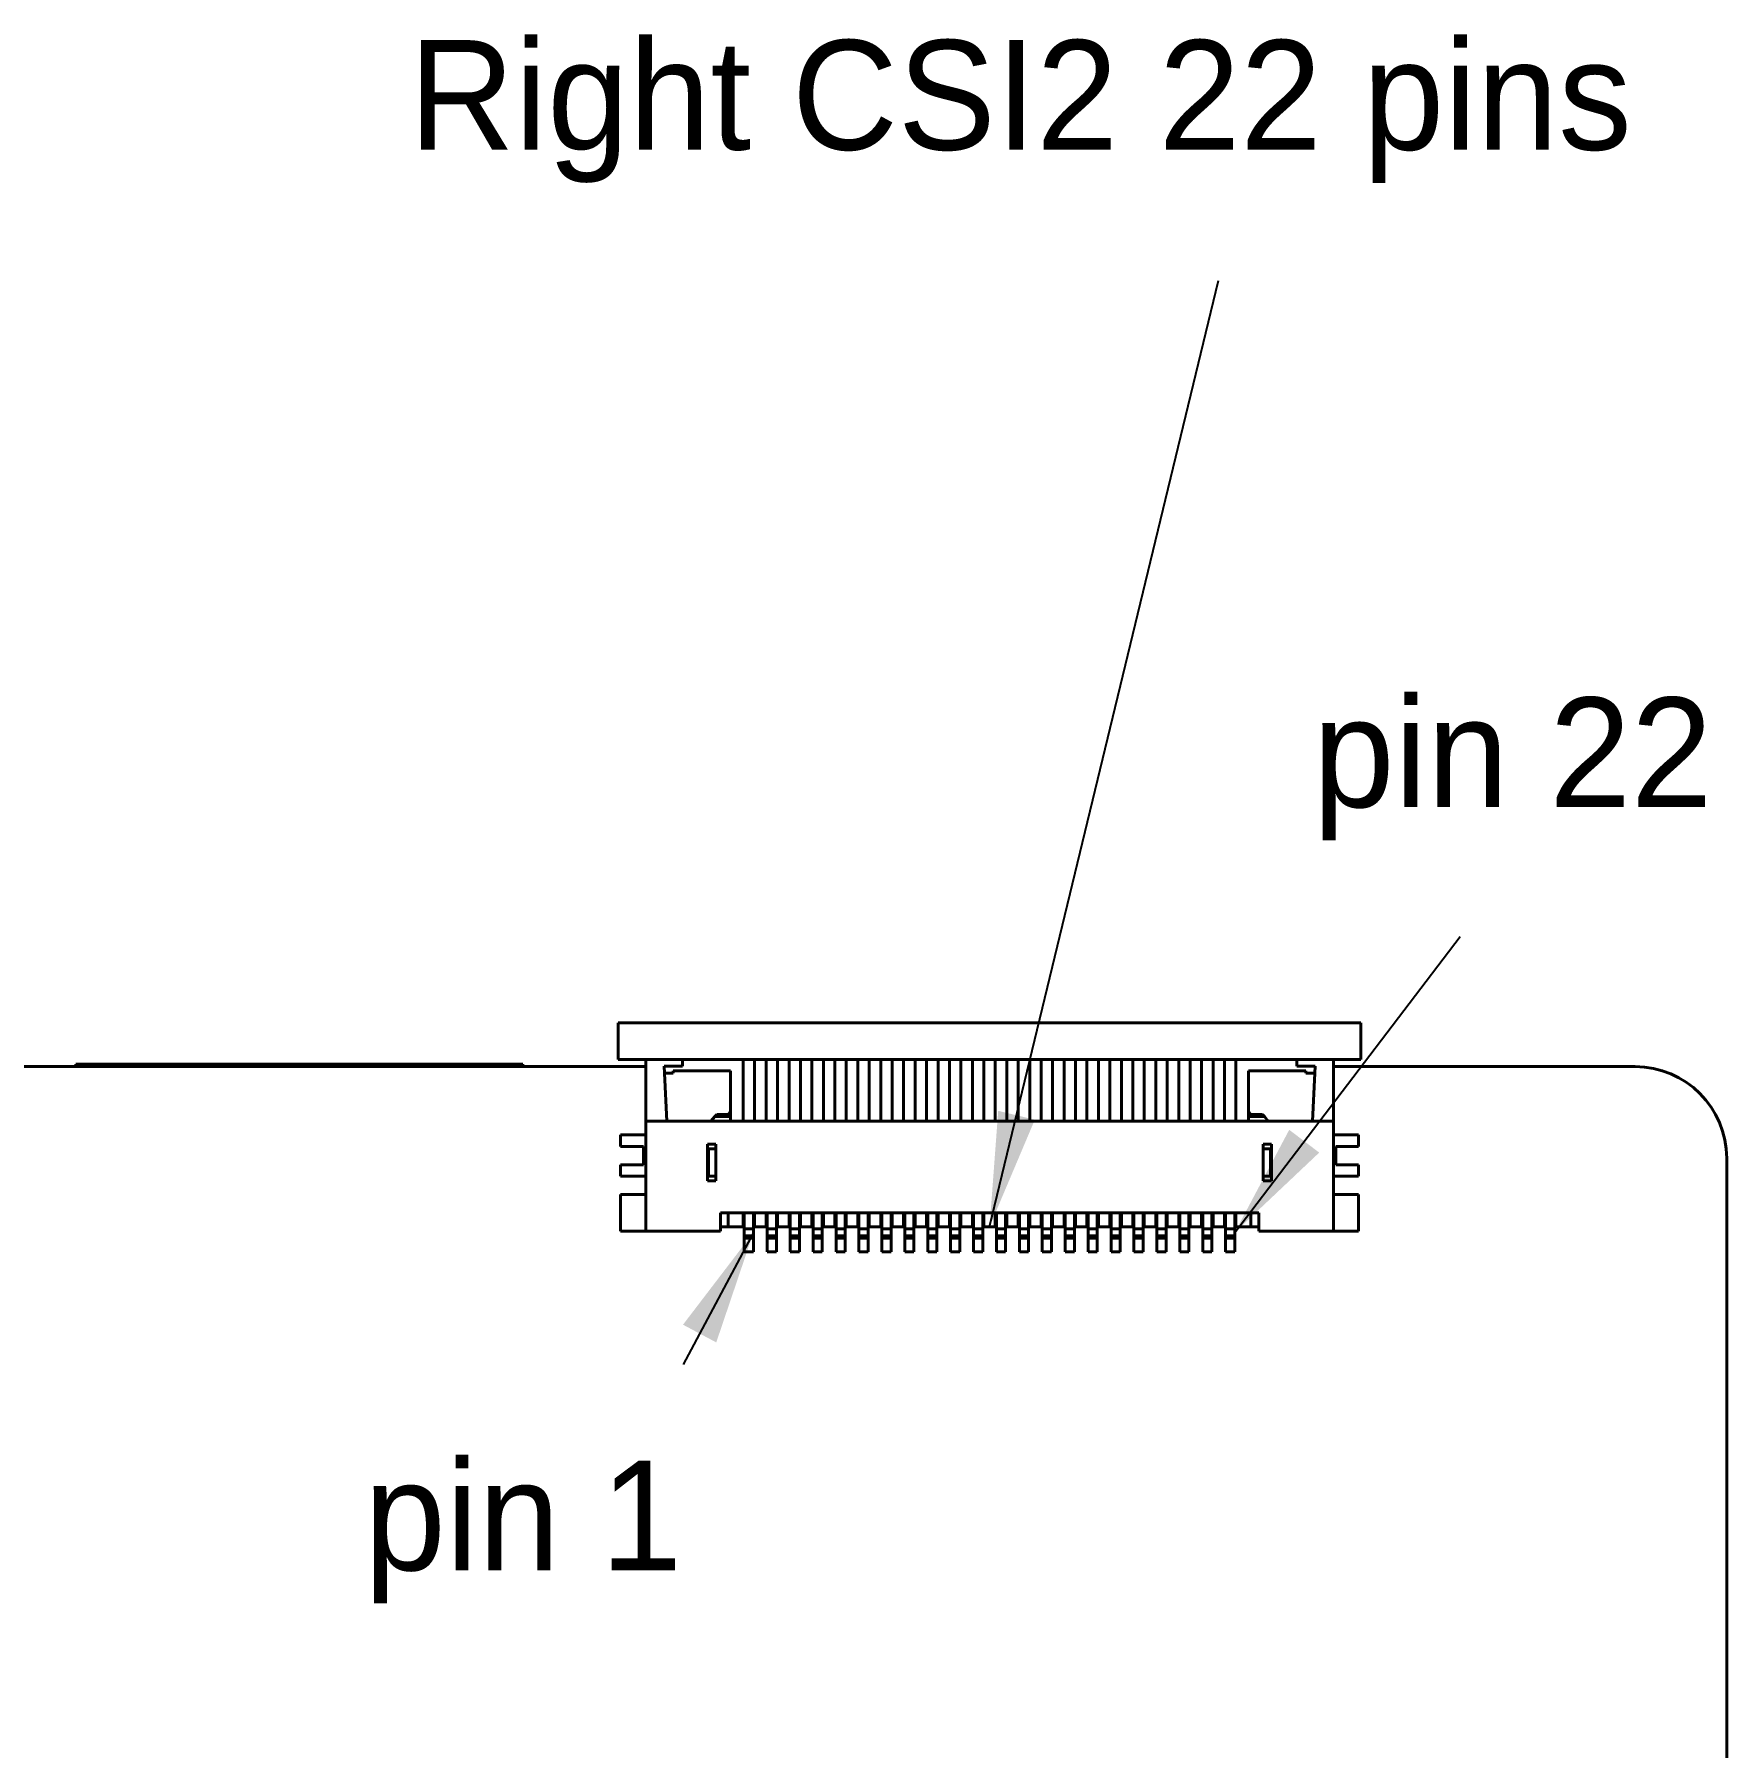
# Model space of a CAD drawing. Header units: millimetres. Extents: x 15 to 205, y 5 to 292.
# Drawn here: x 63.33 to 100.25, y 107.74 to 145.12 of the extents above; entities that cross this region are included whole.
import ezdxf

# ---------------------------------------------------------------- set-up
doc = ezdxf.new("R2010")
doc.units = ezdxf.units.MM
doc.layers.add('Annotations', color=7, linetype='Continuous')
doc.layers.add('Geometries', color=7, linetype='Continuous')
doc.dimstyles.new('ISO-25', dxfattribs={"dimtxt": 2.5, "dimasz": 2.5, "dimexe": 1.25, "dimexo": 0.625, "dimtad": 1, "dimtxsty": 'Standard', "dimcen": 2.5, "dimadec": 0, "dimazin": 0, "dimtfac": 1, "dimtmove": 0, "dimatfit": 3, "dimfxl": 1, "dimarcsym": 0})

msp = doc.modelspace()

# ---------------------------------------------------------------- linework, layer by layer
at = {"layer": 'Geometries', "linetype": 'Continuous', "lineweight": 40}
for p, q in [((76.067, 123.562), (92.267, 123.562)), ((76.067, 123.562), (76.067, 122.762)), ((92.267, 123.562), (92.267, 122.762)), ((64.232, 122.659), (73.982, 122.659)), ((64.232, 122.659), (64.232, 122.607)), ((64.232, 122.607), (64.232, 122.603)), ((64.232, 122.607), (73.982, 122.607)), ((73.982, 122.659), (73.982, 122.607)), ((73.982, 122.607), (73.982, 122.603)), ((76.067, 122.762), (76.667, 122.762)), ((76.667, 122.603), (76.667, 122.762)), ((76.667, 122.762), (77.467, 122.762)), ((77.467, 122.612), (77.067, 122.612)), ((77.067, 122.612), (77.074, 122.462)), ((77.467, 122.762), (77.467, 122.612)), ((77.467, 122.762), (78.792, 122.762)), ((78.792, 122.762), (78.792, 121.412)), ((78.792, 122.762), (79.042, 122.762)), ((79.042, 122.762), (79.042, 121.412)), ((79.042, 122.762), (79.292, 122.762)), ((79.292, 122.762), (79.292, 121.412)), ((79.292, 122.762), (79.542, 122.762)), ((79.542, 122.762), (79.542, 121.412)), ((79.542, 122.762), (79.792, 122.762)), ((79.792, 122.762), (79.792, 121.412)), ((79.792, 122.762), (80.042, 122.762)), ((80.042, 122.762), (80.042, 121.412)), ((80.042, 122.762), (80.292, 122.762)), ((80.292, 122.762), (80.292, 121.412)), ((80.292, 122.762), (80.542, 122.762)), ((80.542, 122.762), (80.542, 121.412)), ((80.542, 122.762), (80.792, 122.762)), ((80.792, 122.762), (80.792, 121.412)), ((80.792, 122.762), (81.042, 122.762)), ((81.042, 122.762), (81.042, 121.412)), ((81.042, 122.762), (81.292, 122.762)), ((81.292, 122.762), (81.292, 121.412)), ((81.292, 122.762), (81.542, 122.762)), ((81.542, 122.762), (81.542, 121.412)), ((81.542, 122.762), (81.792, 122.762)), ((81.792, 122.762), (82.042, 122.762)), ((81.792, 122.762), (81.792, 121.412)), ((82.042, 122.762), (82.042, 121.412)), ((82.042, 122.762), (82.292, 122.762)), ((82.292, 122.762), (82.292, 121.412)), ((82.292, 122.762), (82.542, 122.762)), ((82.542, 122.762), (82.542, 121.412)), ((82.542, 122.762), (82.792, 122.762)), ((82.792, 122.762), (82.792, 121.412)), ((82.792, 122.762), (83.042, 122.762)), ((83.042, 122.762), (83.042, 121.412)), ((83.042, 122.762), (83.292, 122.762)), ((83.292, 122.762), (83.292, 121.412)), ((83.292, 122.762), (83.542, 122.762)), ((83.542, 122.762), (83.542, 121.412)), ((83.542, 122.762), (83.792, 122.762)), ((83.792, 122.762), (83.792, 121.412)), ((83.792, 122.762), (84.042, 122.762)), ((84.042, 122.762), (84.042, 121.412)), ((84.042, 122.762), (84.292, 122.762)), ((84.292, 122.762), (84.292, 121.412)), ((84.292, 122.762), (84.542, 122.762)), ((84.542, 122.762), (84.542, 121.412)), ((84.542, 122.762), (84.792, 122.762)), ((84.792, 122.762), (84.792, 121.412)), ((84.792, 122.762), (85.042, 122.762)), ((85.042, 122.762), (85.042, 121.412)), ((85.042, 122.762), (85.292, 122.762)), ((85.292, 122.762), (85.542, 122.762)), ((85.292, 122.762), (85.292, 121.412)), ((85.542, 122.762), (85.542, 121.412)), ((85.542, 122.762), (85.792, 122.762)), ((85.792, 122.762), (85.792, 121.412)), ((85.792, 122.762), (86.042, 122.762)), ((86.042, 122.762), (86.292, 122.762)), ((86.042, 122.762), (86.042, 121.412)), ((86.292, 122.762), (86.292, 121.412)), ((86.292, 122.762), (86.542, 122.762)), ((86.542, 122.762), (86.792, 122.762)), ((86.542, 122.762), (86.542, 121.412)), ((86.792, 122.762), (86.792, 121.412)), ((86.792, 122.762), (87.042, 122.762)), ((87.042, 122.762), (87.292, 122.762)), ((87.042, 122.762), (87.042, 121.412)), ((87.292, 122.762), (87.292, 121.412)), ((87.292, 122.762), (87.542, 122.762)), ((87.542, 122.762), (87.542, 121.412)), ((87.542, 122.762), (87.792, 122.762)), ((87.792, 122.762), (88.042, 122.762)), ((87.792, 122.762), (87.792, 121.412)), ((88.042, 122.762), (88.042, 121.412)), ((88.042, 122.762), (88.292, 122.762)), ((88.292, 122.762), (88.292, 121.412)), ((88.292, 122.762), (88.542, 122.762)), ((88.542, 122.762), (88.542, 121.412)), ((88.542, 122.762), (88.792, 122.762)), ((88.792, 122.762), (88.792, 121.412)), ((88.792, 122.762), (89.042, 122.762)), ((89.042, 122.762), (89.292, 122.762)), ((89.042, 122.762), (89.042, 121.412)), ((89.292, 122.762), (89.292, 121.412)), ((89.292, 122.762), (89.542, 122.762)), ((89.542, 122.762), (89.542, 121.412)), ((89.542, 122.762), (90.867, 122.762)), ((90.867, 122.762), (90.867, 122.612)), ((90.867, 122.762), (91.667, 122.762)), ((90.867, 122.612), (91.267, 122.612)), ((91.26, 122.462), (91.267, 122.612)), ((91.667, 122.762), (91.667, 122.603)), ((91.667, 122.762), (92.267, 122.762)), ((64.232, 122.603), (61.667, 122.603)), ((73.982, 122.603), (64.232, 122.603)), ((76.667, 122.603), (73.982, 122.603)), ((76.667, 121.412), (76.667, 122.603)), ((77.074, 122.462), (77.267, 122.462)), ((77.074, 122.462), (77.123, 121.412)), ((77.267, 122.512), (78.517, 122.512)), ((77.267, 122.462), (77.267, 122.512)), ((78.517, 122.512), (78.517, 121.62)), ((89.817, 122.512), (91.067, 122.512)), ((89.817, 121.62), (89.817, 122.512)), ((91.067, 122.512), (91.067, 122.462)), ((91.067, 122.462), (91.26, 122.462)), ((91.212, 121.412), (91.26, 122.462)), ((91.667, 122.603), (91.667, 121.412)), ((98.247, 122.603), (91.667, 122.603)), ((78.174, 121.512), (78.087, 121.412)), ((78.174, 121.512), (78.217, 121.562)), ((78.517, 121.512), (78.174, 121.512)), ((78.467, 121.562), (78.217, 121.562)), ((78.467, 121.562), (78.517, 121.62)), ((78.517, 121.62), (78.517, 121.512)), ((78.517, 121.512), (78.517, 121.412)), ((89.867, 121.562), (89.817, 121.62)), ((89.817, 121.512), (89.817, 121.62)), ((90.161, 121.512), (89.817, 121.512)), ((89.817, 121.412), (89.817, 121.512)), ((90.117, 121.562), (89.867, 121.562)), ((90.161, 121.512), (90.117, 121.562)), ((90.161, 121.512), (90.247, 121.412)), ((76.667, 121.112), (76.117, 121.112)), ((76.117, 121.112), (76.117, 120.862)), ((76.667, 121.112), (76.667, 121.412)), ((76.667, 121.412), (77.123, 121.412)), ((76.667, 120.212), (76.667, 121.112)), ((77.123, 121.412), (78.087, 121.412)), ((78.087, 121.412), (78.517, 121.412)), ((78.517, 121.412), (78.792, 121.412)), ((78.792, 121.412), (79.042, 121.412)), ((79.042, 121.412), (79.292, 121.412)), ((79.292, 121.412), (79.542, 121.412)), ((79.542, 121.412), (79.792, 121.412)), ((79.792, 121.412), (80.042, 121.412)), ((80.042, 121.412), (80.292, 121.412)), ((80.292, 121.412), (80.542, 121.412)), ((80.542, 121.412), (80.792, 121.412)), ((80.792, 121.412), (81.042, 121.412)), ((81.042, 121.412), (81.292, 121.412)), ((81.292, 121.412), (81.542, 121.412)), ((81.542, 121.412), (81.792, 121.412)), ((81.792, 121.412), (82.042, 121.412)), ((82.042, 121.412), (82.292, 121.412)), ((82.292, 121.412), (82.542, 121.412)), ((82.542, 121.412), (82.792, 121.412)), ((82.792, 121.412), (83.042, 121.412)), ((83.042, 121.412), (83.292, 121.412)), ((83.292, 121.412), (83.542, 121.412)), ((83.542, 121.412), (83.792, 121.412)), ((83.792, 121.412), (84.042, 121.412)), ((84.042, 121.412), (84.292, 121.412)), ((84.292, 121.412), (84.542, 121.412)), ((84.542, 121.412), (84.792, 121.412)), ((84.792, 121.412), (85.042, 121.412)), ((85.042, 121.412), (85.292, 121.412)), ((85.292, 121.412), (85.542, 121.412)), ((85.542, 121.412), (85.792, 121.412)), ((85.792, 121.412), (86.042, 121.412)), ((86.042, 121.412), (86.292, 121.412)), ((86.292, 121.412), (86.542, 121.412)), ((86.542, 121.412), (86.792, 121.412)), ((86.792, 121.412), (87.042, 121.412)), ((87.042, 121.412), (87.292, 121.412)), ((87.292, 121.412), (87.542, 121.412)), ((87.542, 121.412), (87.792, 121.412)), ((87.792, 121.412), (88.042, 121.412)), ((88.042, 121.412), (88.292, 121.412)), ((88.292, 121.412), (88.542, 121.412)), ((88.542, 121.412), (88.792, 121.412)), ((88.792, 121.412), (89.042, 121.412)), ((89.042, 121.412), (89.292, 121.412)), ((89.292, 121.412), (89.542, 121.412)), ((89.542, 121.412), (89.817, 121.412)), ((89.817, 121.412), (90.247, 121.412)), ((90.247, 121.412), (91.212, 121.412)), ((91.212, 121.412), (91.667, 121.412)), ((91.667, 121.112), (91.667, 121.412)), ((92.217, 121.112), (91.667, 121.112)), ((91.667, 120.212), (91.667, 121.112)), ((92.217, 120.862), (92.217, 121.112)), ((76.117, 120.862), (76.617, 120.862)), ((76.617, 120.862), (76.617, 120.462)), ((78.017, 120.812), (78.017, 120.912)), ((78.017, 120.912), (78.197, 120.912)), ((78.017, 120.812), (78.037, 120.812)), ((78.017, 120.212), (78.017, 120.812)), ((78.037, 120.812), (78.197, 120.812)), ((78.037, 120.212), (78.037, 120.812)), ((78.197, 120.912), (78.197, 120.812)), ((78.197, 120.812), (78.197, 120.212)), ((90.137, 120.812), (90.137, 120.912)), ((90.137, 120.912), (90.317, 120.912)), ((90.137, 120.812), (90.297, 120.812)), ((90.137, 120.212), (90.137, 120.812)), ((90.297, 120.812), (90.317, 120.812)), ((90.297, 120.212), (90.297, 120.812)), ((90.317, 120.912), (90.317, 120.812)), ((90.317, 120.812), (90.317, 120.212)), ((91.717, 120.862), (92.217, 120.862)), ((91.717, 120.462), (91.717, 120.862)), ((76.117, 120.462), (76.117, 120.212)), ((76.617, 120.462), (76.117, 120.462)), ((92.217, 120.462), (91.717, 120.462)), ((92.217, 120.212), (92.217, 120.462)), ((100.247, 89.603), (100.247, 120.603)), ((76.117, 120.212), (76.667, 120.212)), ((76.667, 119.812), (76.667, 120.212)), ((78.017, 120.212), (78.037, 120.212)), ((78.017, 120.112), (78.017, 120.212)), ((78.197, 120.112), (78.017, 120.112)), ((78.037, 120.212), (78.197, 120.212)), ((78.197, 120.212), (78.197, 120.112)), ((90.137, 120.212), (90.297, 120.212)), ((90.137, 120.112), (90.137, 120.212)), ((90.317, 120.112), (90.137, 120.112)), ((90.297, 120.212), (90.317, 120.212)), ((90.317, 120.212), (90.317, 120.112)), ((91.667, 120.212), (92.217, 120.212)), ((91.667, 119.812), (91.667, 120.212)), ((76.667, 119.812), (76.117, 119.812)), ((76.117, 119.012), (76.117, 119.812)), ((76.667, 119.012), (76.667, 119.812)), ((91.667, 119.812), (92.217, 119.812)), ((91.667, 119.012), (91.667, 119.812)), ((92.217, 119.812), (92.217, 119.012)), ((78.467, 119.412), (78.297, 119.412)), ((78.297, 119.112), (78.297, 119.412)), ((78.467, 119.412), (78.467, 119.112)), ((78.792, 119.412), (78.467, 119.412)), ((78.792, 119.312), (78.792, 119.412)), ((78.817, 119.412), (78.792, 119.412)), ((78.817, 119.312), (78.792, 119.312)), ((78.792, 119.112), (78.792, 119.312)), ((78.817, 119.412), (78.817, 119.312)), ((79.017, 119.412), (78.817, 119.412)), ((78.817, 119.312), (78.817, 119.062)), ((79.042, 119.412), (79.017, 119.412)), ((79.017, 119.412), (79.017, 119.312)), ((79.042, 119.312), (79.017, 119.312)), ((79.017, 119.312), (79.017, 119.062)), ((79.042, 119.312), (79.042, 119.412)), ((79.292, 119.412), (79.042, 119.412)), ((79.042, 119.112), (79.042, 119.312)), ((79.292, 119.312), (79.292, 119.412)), ((79.317, 119.412), (79.292, 119.412)), ((79.317, 119.312), (79.292, 119.312)), ((79.292, 119.112), (79.292, 119.312)), ((79.317, 119.412), (79.317, 119.312)), ((79.517, 119.412), (79.317, 119.412)), ((79.317, 119.312), (79.317, 119.062)), ((79.542, 119.412), (79.517, 119.412)), ((79.517, 119.412), (79.517, 119.312)), ((79.542, 119.312), (79.517, 119.312)), ((79.517, 119.312), (79.517, 119.062)), ((79.792, 119.412), (79.542, 119.412)), ((79.542, 119.312), (79.542, 119.412)), ((79.542, 119.112), (79.542, 119.312)), ((79.792, 119.312), (79.792, 119.412)), ((79.817, 119.412), (79.792, 119.412)), ((79.817, 119.312), (79.792, 119.312)), ((79.792, 119.112), (79.792, 119.312)), ((79.817, 119.412), (79.817, 119.312)), ((80.017, 119.412), (79.817, 119.412)), ((79.817, 119.312), (79.817, 119.062)), ((80.017, 119.412), (80.017, 119.312)), ((80.042, 119.412), (80.017, 119.412)), ((80.042, 119.312), (80.017, 119.312)), ((80.017, 119.312), (80.017, 119.062)), ((80.042, 119.312), (80.042, 119.412)), ((80.292, 119.412), (80.042, 119.412)), ((80.042, 119.112), (80.042, 119.312)), ((80.292, 119.312), (80.292, 119.412)), ((80.317, 119.412), (80.292, 119.412)), ((80.317, 119.312), (80.292, 119.312)), ((80.292, 119.112), (80.292, 119.312)), ((80.317, 119.412), (80.317, 119.312)), ((80.517, 119.412), (80.317, 119.412)), ((80.317, 119.312), (80.317, 119.062)), ((80.517, 119.412), (80.517, 119.312)), ((80.542, 119.412), (80.517, 119.412)), ((80.542, 119.312), (80.517, 119.312)), ((80.517, 119.312), (80.517, 119.062)), ((80.542, 119.312), (80.542, 119.412)), ((80.792, 119.412), (80.542, 119.412)), ((80.542, 119.112), (80.542, 119.312)), ((80.792, 119.312), (80.792, 119.412)), ((80.817, 119.412), (80.792, 119.412)), ((80.792, 119.112), (80.792, 119.312)), ((80.817, 119.312), (80.792, 119.312)), ((80.817, 119.412), (80.817, 119.312)), ((81.017, 119.412), (80.817, 119.412)), ((80.817, 119.312), (80.817, 119.062)), ((81.017, 119.412), (81.017, 119.312)), ((81.042, 119.412), (81.017, 119.412)), ((81.017, 119.312), (81.017, 119.062)), ((81.042, 119.312), (81.017, 119.312)), ((81.042, 119.312), (81.042, 119.412)), ((81.292, 119.412), (81.042, 119.412)), ((81.042, 119.112), (81.042, 119.312)), ((81.317, 119.412), (81.292, 119.412)), ((81.292, 119.312), (81.292, 119.412)), ((81.292, 119.112), (81.292, 119.312)), ((81.317, 119.312), (81.292, 119.312)), ((81.517, 119.412), (81.317, 119.412)), ((81.317, 119.412), (81.317, 119.312)), ((81.317, 119.312), (81.317, 119.062)), ((81.517, 119.412), (81.517, 119.312)), ((81.542, 119.412), (81.517, 119.412)), ((81.517, 119.312), (81.517, 119.062)), ((81.542, 119.312), (81.517, 119.312)), ((81.542, 119.312), (81.542, 119.412)), ((81.792, 119.412), (81.542, 119.412)), ((81.542, 119.112), (81.542, 119.312)), ((81.792, 119.312), (81.792, 119.412)), ((81.817, 119.412), (81.792, 119.412)), ((81.817, 119.312), (81.792, 119.312)), ((81.792, 119.112), (81.792, 119.312)), ((82.017, 119.412), (81.817, 119.412)), ((81.817, 119.412), (81.817, 119.312)), ((81.817, 119.312), (81.817, 119.062)), ((82.042, 119.412), (82.017, 119.412)), ((82.017, 119.412), (82.017, 119.312)), ((82.042, 119.312), (82.017, 119.312)), ((82.017, 119.312), (82.017, 119.062)), ((82.042, 119.312), (82.042, 119.412)), ((82.292, 119.412), (82.042, 119.412)), ((82.042, 119.112), (82.042, 119.312)), ((82.292, 119.312), (82.292, 119.412)), ((82.317, 119.412), (82.292, 119.412)), ((82.317, 119.312), (82.292, 119.312)), ((82.292, 119.112), (82.292, 119.312)), ((82.317, 119.412), (82.317, 119.312)), ((82.517, 119.412), (82.317, 119.412)), ((82.317, 119.312), (82.317, 119.062)), ((82.517, 119.412), (82.517, 119.312)), ((82.542, 119.412), (82.517, 119.412)), ((82.542, 119.312), (82.517, 119.312)), ((82.517, 119.312), (82.517, 119.062)), ((82.792, 119.412), (82.542, 119.412)), ((82.542, 119.312), (82.542, 119.412)), ((82.542, 119.112), (82.542, 119.312)), ((82.792, 119.312), (82.792, 119.412)), ((82.817, 119.412), (82.792, 119.412)), ((82.817, 119.312), (82.792, 119.312)), ((82.792, 119.112), (82.792, 119.312)), ((82.817, 119.412), (82.817, 119.312)), ((83.017, 119.412), (82.817, 119.412)), ((82.817, 119.312), (82.817, 119.062)), ((83.017, 119.412), (83.017, 119.312)), ((83.042, 119.412), (83.017, 119.412)), ((83.042, 119.312), (83.017, 119.312)), ((83.017, 119.312), (83.017, 119.062)), ((83.042, 119.312), (83.042, 119.412)), ((83.292, 119.412), (83.042, 119.412)), ((83.042, 119.112), (83.042, 119.312)), ((83.292, 119.312), (83.292, 119.412)), ((83.317, 119.412), (83.292, 119.412)), ((83.292, 119.112), (83.292, 119.312)), ((83.317, 119.312), (83.292, 119.312)), ((83.317, 119.412), (83.317, 119.312)), ((83.517, 119.412), (83.317, 119.412)), ((83.317, 119.312), (83.317, 119.062)), ((83.517, 119.412), (83.517, 119.312)), ((83.542, 119.412), (83.517, 119.412)), ((83.517, 119.312), (83.517, 119.062)), ((83.542, 119.312), (83.517, 119.312)), ((83.792, 119.412), (83.542, 119.412)), ((83.542, 119.312), (83.542, 119.412)), ((83.542, 119.112), (83.542, 119.312)), ((83.792, 119.312), (83.792, 119.412)), ((83.817, 119.412), (83.792, 119.412)), ((83.817, 119.312), (83.792, 119.312)), ((83.792, 119.112), (83.792, 119.312)), ((83.817, 119.412), (83.817, 119.312)), ((84.017, 119.412), (83.817, 119.412)), ((83.817, 119.312), (83.817, 119.062)), ((84.017, 119.412), (84.017, 119.312)), ((84.042, 119.412), (84.017, 119.412)), ((84.042, 119.312), (84.017, 119.312)), ((84.017, 119.312), (84.017, 119.062)), ((84.042, 119.312), (84.042, 119.412)), ((84.292, 119.412), (84.042, 119.412)), ((84.042, 119.112), (84.042, 119.312)), ((84.292, 119.312), (84.292, 119.412)), ((84.317, 119.412), (84.292, 119.412)), ((84.317, 119.312), (84.292, 119.312)), ((84.292, 119.112), (84.292, 119.312)), ((84.317, 119.412), (84.317, 119.312)), ((84.517, 119.412), (84.317, 119.412)), ((84.317, 119.312), (84.317, 119.062)), ((84.517, 119.412), (84.517, 119.312)), ((84.542, 119.412), (84.517, 119.412)), ((84.542, 119.312), (84.517, 119.312)), ((84.517, 119.312), (84.517, 119.062)), ((84.542, 119.312), (84.542, 119.412)), ((84.792, 119.412), (84.542, 119.412)), ((84.542, 119.112), (84.542, 119.312)), ((84.792, 119.312), (84.792, 119.412)), ((84.817, 119.412), (84.792, 119.412)), ((84.817, 119.312), (84.792, 119.312)), ((84.792, 119.112), (84.792, 119.312)), ((84.817, 119.412), (84.817, 119.312)), ((85.017, 119.412), (84.817, 119.412)), ((84.817, 119.312), (84.817, 119.062)), ((85.017, 119.412), (85.017, 119.312)), ((85.042, 119.412), (85.017, 119.412)), ((85.042, 119.312), (85.017, 119.312)), ((85.017, 119.312), (85.017, 119.062)), ((85.042, 119.312), (85.042, 119.412)), ((85.292, 119.412), (85.042, 119.412)), ((85.042, 119.112), (85.042, 119.312)), ((85.292, 119.312), (85.292, 119.412)), ((85.317, 119.412), (85.292, 119.412)), ((85.317, 119.312), (85.292, 119.312)), ((85.292, 119.112), (85.292, 119.312)), ((85.317, 119.412), (85.317, 119.312)), ((85.517, 119.412), (85.317, 119.412)), ((85.317, 119.312), (85.317, 119.062)), ((85.517, 119.412), (85.517, 119.312)), ((85.542, 119.412), (85.517, 119.412)), ((85.542, 119.312), (85.517, 119.312)), ((85.517, 119.312), (85.517, 119.062)), ((85.542, 119.312), (85.542, 119.412)), ((85.792, 119.412), (85.542, 119.412)), ((85.542, 119.112), (85.542, 119.312)), ((85.792, 119.312), (85.792, 119.412)), ((85.817, 119.412), (85.792, 119.412)), ((85.792, 119.112), (85.792, 119.312)), ((85.817, 119.312), (85.792, 119.312)), ((85.817, 119.412), (85.817, 119.312)), ((86.017, 119.412), (85.817, 119.412)), ((85.817, 119.312), (85.817, 119.062)), ((86.017, 119.412), (86.017, 119.312)), ((86.042, 119.412), (86.017, 119.412)), ((86.017, 119.312), (86.017, 119.062)), ((86.042, 119.312), (86.017, 119.312)), ((86.042, 119.312), (86.042, 119.412)), ((86.292, 119.412), (86.042, 119.412)), ((86.042, 119.112), (86.042, 119.312)), ((86.292, 119.312), (86.292, 119.412)), ((86.317, 119.412), (86.292, 119.412)), ((86.317, 119.312), (86.292, 119.312)), ((86.292, 119.112), (86.292, 119.312)), ((86.317, 119.412), (86.317, 119.312)), ((86.517, 119.412), (86.317, 119.412)), ((86.317, 119.312), (86.317, 119.062)), ((86.517, 119.412), (86.517, 119.312)), ((86.542, 119.412), (86.517, 119.412)), ((86.542, 119.312), (86.517, 119.312)), ((86.517, 119.312), (86.517, 119.062)), ((86.542, 119.312), (86.542, 119.412)), ((86.792, 119.412), (86.542, 119.412)), ((86.542, 119.112), (86.542, 119.312)), ((86.817, 119.412), (86.792, 119.412)), ((86.792, 119.312), (86.792, 119.412)), ((86.817, 119.312), (86.792, 119.312)), ((86.792, 119.112), (86.792, 119.312)), ((86.817, 119.412), (86.817, 119.312)), ((87.017, 119.412), (86.817, 119.412)), ((86.817, 119.312), (86.817, 119.062)), ((87.042, 119.412), (87.017, 119.412)), ((87.017, 119.412), (87.017, 119.312)), ((87.042, 119.312), (87.017, 119.312)), ((87.017, 119.312), (87.017, 119.062)), ((87.042, 119.312), (87.042, 119.412)), ((87.292, 119.412), (87.042, 119.412)), ((87.042, 119.112), (87.042, 119.312)), ((87.292, 119.312), (87.292, 119.412)), ((87.317, 119.412), (87.292, 119.412)), ((87.317, 119.312), (87.292, 119.312)), ((87.292, 119.112), (87.292, 119.312)), ((87.317, 119.412), (87.317, 119.312)), ((87.517, 119.412), (87.317, 119.412)), ((87.317, 119.312), (87.317, 119.062)), ((87.517, 119.412), (87.517, 119.312)), ((87.542, 119.412), (87.517, 119.412)), ((87.542, 119.312), (87.517, 119.312)), ((87.517, 119.312), (87.517, 119.062)), ((87.542, 119.312), (87.542, 119.412)), ((87.792, 119.412), (87.542, 119.412)), ((87.542, 119.112), (87.542, 119.312)), ((87.792, 119.312), (87.792, 119.412)), ((87.817, 119.412), (87.792, 119.412)), ((87.817, 119.312), (87.792, 119.312)), ((87.792, 119.112), (87.792, 119.312)), ((87.817, 119.412), (87.817, 119.312)), ((88.017, 119.412), (87.817, 119.412)), ((87.817, 119.312), (87.817, 119.062)), ((88.017, 119.412), (88.017, 119.312)), ((88.042, 119.412), (88.017, 119.412)), ((88.042, 119.312), (88.017, 119.312)), ((88.017, 119.312), (88.017, 119.062)), ((88.042, 119.312), (88.042, 119.412)), ((88.292, 119.412), (88.042, 119.412)), ((88.042, 119.112), (88.042, 119.312)), ((88.292, 119.312), (88.292, 119.412)), ((88.317, 119.412), (88.292, 119.412)), ((88.317, 119.312), (88.292, 119.312)), ((88.292, 119.112), (88.292, 119.312)), ((88.317, 119.412), (88.317, 119.312)), ((88.517, 119.412), (88.317, 119.412)), ((88.317, 119.312), (88.317, 119.062)), ((88.542, 119.412), (88.517, 119.412)), ((88.517, 119.412), (88.517, 119.312)), ((88.542, 119.312), (88.517, 119.312)), ((88.517, 119.312), (88.517, 119.062)), ((88.792, 119.412), (88.542, 119.412)), ((88.542, 119.312), (88.542, 119.412)), ((88.542, 119.112), (88.542, 119.312)), ((88.792, 119.312), (88.792, 119.412)), ((88.817, 119.412), (88.792, 119.412)), ((88.817, 119.312), (88.792, 119.312)), ((88.792, 119.112), (88.792, 119.312)), ((88.817, 119.412), (88.817, 119.312)), ((89.017, 119.412), (88.817, 119.412)), ((88.817, 119.312), (88.817, 119.062)), ((89.017, 119.412), (89.017, 119.312)), ((89.042, 119.412), (89.017, 119.412)), ((89.017, 119.312), (89.017, 119.062)), ((89.042, 119.312), (89.017, 119.312)), ((89.292, 119.412), (89.042, 119.412)), ((89.042, 119.312), (89.042, 119.412)), ((89.042, 119.112), (89.042, 119.312)), ((89.292, 119.312), (89.292, 119.412)), ((89.317, 119.412), (89.292, 119.412)), ((89.317, 119.312), (89.292, 119.312)), ((89.292, 119.112), (89.292, 119.312)), ((89.317, 119.412), (89.317, 119.312)), ((89.517, 119.412), (89.317, 119.412)), ((89.317, 119.312), (89.317, 119.062)), ((89.542, 119.412), (89.517, 119.412)), ((89.517, 119.412), (89.517, 119.312)), ((89.542, 119.312), (89.517, 119.312)), ((89.517, 119.312), (89.517, 119.062)), ((89.542, 119.312), (89.542, 119.412)), ((89.867, 119.412), (89.542, 119.412)), ((89.542, 119.112), (89.542, 119.312)), ((89.867, 119.412), (89.867, 119.112)), ((90.037, 119.412), (89.867, 119.412)), ((90.037, 119.412), (90.037, 119.112)), ((76.667, 119.012), (76.117, 119.012)), ((76.667, 119.012), (78.297, 119.012)), ((78.467, 119.112), (78.297, 119.112)), ((78.297, 119.012), (78.297, 119.112)), ((78.792, 119.112), (78.467, 119.112)), ((78.817, 119.062), (78.817, 118.912)), ((78.817, 119.062), (79.017, 119.062)), ((78.817, 118.912), (78.817, 118.862)), ((78.817, 118.912), (79.017, 118.912)), ((79.017, 119.062), (79.017, 118.912)), ((79.017, 118.912), (79.017, 118.862)), ((79.292, 119.112), (79.042, 119.112)), ((79.317, 119.062), (79.317, 118.912)), ((79.317, 119.062), (79.517, 119.062)), ((79.317, 118.912), (79.317, 118.862)), ((79.317, 118.912), (79.517, 118.912)), ((79.517, 119.062), (79.517, 118.912)), ((79.517, 118.912), (79.517, 118.862)), ((79.792, 119.112), (79.542, 119.112)), ((79.817, 119.062), (79.817, 118.912)), ((79.817, 119.062), (80.017, 119.062)), ((79.817, 118.912), (80.017, 118.912)), ((79.817, 118.912), (79.817, 118.862)), ((80.017, 119.062), (80.017, 118.912)), ((80.017, 118.912), (80.017, 118.862)), ((80.292, 119.112), (80.042, 119.112)), ((80.317, 119.062), (80.317, 118.912)), ((80.317, 119.062), (80.517, 119.062)), ((80.317, 118.912), (80.317, 118.862)), ((80.317, 118.912), (80.517, 118.912)), ((80.517, 119.062), (80.517, 118.912)), ((80.517, 118.912), (80.517, 118.862)), ((80.792, 119.112), (80.542, 119.112)), ((80.817, 119.062), (80.817, 118.912)), ((80.817, 119.062), (81.017, 119.062)), ((80.817, 118.912), (80.817, 118.862)), ((80.817, 118.912), (81.017, 118.912)), ((81.017, 119.062), (81.017, 118.912)), ((81.017, 118.912), (81.017, 118.862)), ((81.292, 119.112), (81.042, 119.112)), ((81.317, 119.062), (81.317, 118.912)), ((81.317, 119.062), (81.517, 119.062)), ((81.317, 118.912), (81.317, 118.862)), ((81.317, 118.912), (81.517, 118.912)), ((81.517, 119.062), (81.517, 118.912)), ((81.517, 118.912), (81.517, 118.862)), ((81.792, 119.112), (81.542, 119.112)), ((81.817, 119.062), (81.817, 118.912)), ((81.817, 119.062), (82.017, 119.062)), ((81.817, 118.912), (81.817, 118.862)), ((81.817, 118.912), (82.017, 118.912)), ((82.017, 119.062), (82.017, 118.912)), ((82.017, 118.912), (82.017, 118.862)), ((82.292, 119.112), (82.042, 119.112)), ((82.317, 119.062), (82.317, 118.912)), ((82.317, 119.062), (82.517, 119.062)), ((82.317, 118.912), (82.317, 118.862)), ((82.317, 118.912), (82.517, 118.912)), ((82.517, 119.062), (82.517, 118.912)), ((82.517, 118.912), (82.517, 118.862)), ((82.792, 119.112), (82.542, 119.112)), ((82.817, 119.062), (82.817, 118.912)), ((82.817, 119.062), (83.017, 119.062)), ((82.817, 118.912), (83.017, 118.912)), ((82.817, 118.912), (82.817, 118.862)), ((83.017, 119.062), (83.017, 118.912)), ((83.017, 118.912), (83.017, 118.862)), ((83.292, 119.112), (83.042, 119.112)), ((83.317, 119.062), (83.317, 118.912)), ((83.317, 119.062), (83.517, 119.062)), ((83.317, 118.912), (83.317, 118.862)), ((83.317, 118.912), (83.517, 118.912)), ((83.517, 119.062), (83.517, 118.912)), ((83.517, 118.912), (83.517, 118.862)), ((83.792, 119.112), (83.542, 119.112)), ((83.817, 119.062), (83.817, 118.912)), ((83.817, 119.062), (84.017, 119.062)), ((83.817, 118.912), (83.817, 118.862)), ((83.817, 118.912), (84.017, 118.912)), ((84.017, 119.062), (84.017, 118.912)), ((84.017, 118.912), (84.017, 118.862)), ((84.292, 119.112), (84.042, 119.112)), ((84.317, 119.062), (84.517, 119.062)), ((84.317, 119.062), (84.317, 118.912)), ((84.317, 118.912), (84.317, 118.862)), ((84.317, 118.912), (84.517, 118.912)), ((84.517, 119.062), (84.517, 118.912)), ((84.517, 118.912), (84.517, 118.862)), ((84.792, 119.112), (84.542, 119.112)), ((84.817, 119.062), (84.817, 118.912)), ((84.817, 119.062), (85.017, 119.062)), ((84.817, 118.912), (85.017, 118.912)), ((84.817, 118.912), (84.817, 118.862)), ((85.017, 119.062), (85.017, 118.912)), ((85.017, 118.912), (85.017, 118.862)), ((85.292, 119.112), (85.042, 119.112)), ((85.317, 119.062), (85.517, 119.062)), ((85.317, 119.062), (85.317, 118.912)), ((85.317, 118.912), (85.317, 118.862)), ((85.317, 118.912), (85.517, 118.912)), ((85.517, 119.062), (85.517, 118.912)), ((85.517, 118.912), (85.517, 118.862)), ((85.792, 119.112), (85.542, 119.112)), ((85.817, 119.062), (85.817, 118.912)), ((85.817, 119.062), (86.017, 119.062)), ((85.817, 118.912), (86.017, 118.912)), ((85.817, 118.912), (85.817, 118.862)), ((86.017, 119.062), (86.017, 118.912)), ((86.017, 118.912), (86.017, 118.862)), ((86.292, 119.112), (86.042, 119.112)), ((86.317, 119.062), (86.317, 118.912)), ((86.317, 119.062), (86.517, 119.062)), ((86.317, 118.912), (86.317, 118.862)), ((86.317, 118.912), (86.517, 118.912)), ((86.517, 119.062), (86.517, 118.912)), ((86.517, 118.912), (86.517, 118.862)), ((86.792, 119.112), (86.542, 119.112)), ((86.817, 119.062), (86.817, 118.912)), ((86.817, 119.062), (87.017, 119.062)), ((86.817, 118.912), (86.817, 118.862)), ((86.817, 118.912), (87.017, 118.912)), ((87.017, 119.062), (87.017, 118.912)), ((87.017, 118.912), (87.017, 118.862)), ((87.292, 119.112), (87.042, 119.112)), ((87.317, 119.062), (87.317, 118.912)), ((87.317, 119.062), (87.517, 119.062)), ((87.317, 118.912), (87.317, 118.862)), ((87.317, 118.912), (87.517, 118.912)), ((87.517, 119.062), (87.517, 118.912)), ((87.517, 118.912), (87.517, 118.862)), ((87.792, 119.112), (87.542, 119.112)), ((87.817, 119.062), (87.817, 118.912)), ((87.817, 119.062), (88.017, 119.062)), ((87.817, 118.912), (87.817, 118.862)), ((87.817, 118.912), (88.017, 118.912)), ((88.017, 119.062), (88.017, 118.912)), ((88.017, 118.912), (88.017, 118.862)), ((88.292, 119.112), (88.042, 119.112)), ((88.317, 119.062), (88.317, 118.912)), ((88.317, 119.062), (88.517, 119.062)), ((88.317, 118.912), (88.317, 118.862)), ((88.317, 118.912), (88.517, 118.912)), ((88.517, 119.062), (88.517, 118.912)), ((88.517, 118.912), (88.517, 118.862)), ((88.792, 119.112), (88.542, 119.112)), ((88.817, 119.062), (88.817, 118.912)), ((88.817, 119.062), (89.017, 119.062)), ((88.817, 118.912), (88.817, 118.862)), ((88.817, 118.912), (89.017, 118.912)), ((89.017, 119.062), (89.017, 118.912)), ((89.017, 118.912), (89.017, 118.862)), ((89.292, 119.112), (89.042, 119.112)), ((89.317, 119.062), (89.317, 118.912)), ((89.317, 119.062), (89.517, 119.062)), ((89.317, 118.912), (89.317, 118.862)), ((89.317, 118.912), (89.517, 118.912)), ((89.517, 119.062), (89.517, 118.912)), ((89.517, 118.912), (89.517, 118.862)), ((89.867, 119.112), (89.542, 119.112)), ((90.037, 119.112), (89.867, 119.112)), ((90.037, 119.112), (90.037, 119.012)), ((90.037, 119.012), (91.667, 119.012)), ((91.667, 119.012), (92.217, 119.012)), ((78.817, 118.862), (78.817, 118.562)), ((78.817, 118.862), (79.017, 118.862)), ((78.817, 118.562), (79.017, 118.562)), ((79.017, 118.862), (79.017, 118.562)), ((79.317, 118.862), (79.317, 118.562)), ((79.317, 118.862), (79.517, 118.862)), ((79.317, 118.562), (79.517, 118.562)), ((79.517, 118.862), (79.517, 118.562)), ((79.817, 118.862), (79.817, 118.562)), ((79.817, 118.862), (80.017, 118.862)), ((79.817, 118.562), (80.017, 118.562)), ((80.017, 118.862), (80.017, 118.562)), ((80.317, 118.862), (80.317, 118.562)), ((80.317, 118.862), (80.517, 118.862)), ((80.317, 118.562), (80.517, 118.562)), ((80.517, 118.862), (80.517, 118.562)), ((80.817, 118.862), (80.817, 118.562)), ((80.817, 118.862), (81.017, 118.862)), ((80.817, 118.562), (81.017, 118.562)), ((81.017, 118.862), (81.017, 118.562)), ((81.317, 118.862), (81.317, 118.562)), ((81.317, 118.862), (81.517, 118.862)), ((81.317, 118.562), (81.517, 118.562)), ((81.517, 118.862), (81.517, 118.562)), ((81.817, 118.862), (81.817, 118.562)), ((81.817, 118.862), (82.017, 118.862)), ((81.817, 118.562), (82.017, 118.562)), ((82.017, 118.862), (82.017, 118.562)), ((82.317, 118.862), (82.317, 118.562)), ((82.317, 118.862), (82.517, 118.862)), ((82.317, 118.562), (82.517, 118.562)), ((82.517, 118.862), (82.517, 118.562)), ((82.817, 118.862), (82.817, 118.562)), ((82.817, 118.862), (83.017, 118.862)), ((82.817, 118.562), (83.017, 118.562)), ((83.017, 118.862), (83.017, 118.562)), ((83.317, 118.862), (83.317, 118.562)), ((83.317, 118.862), (83.517, 118.862)), ((83.317, 118.562), (83.517, 118.562)), ((83.517, 118.862), (83.517, 118.562)), ((83.817, 118.862), (83.817, 118.562)), ((83.817, 118.862), (84.017, 118.862)), ((83.817, 118.562), (84.017, 118.562)), ((84.017, 118.862), (84.017, 118.562)), ((84.317, 118.862), (84.317, 118.562)), ((84.317, 118.862), (84.517, 118.862)), ((84.317, 118.562), (84.517, 118.562)), ((84.517, 118.862), (84.517, 118.562)), ((84.817, 118.862), (84.817, 118.562)), ((84.817, 118.862), (85.017, 118.862)), ((84.817, 118.562), (85.017, 118.562)), ((85.017, 118.862), (85.017, 118.562)), ((85.317, 118.862), (85.517, 118.862)), ((85.317, 118.862), (85.317, 118.562)), ((85.317, 118.562), (85.517, 118.562)), ((85.517, 118.862), (85.517, 118.562)), ((85.817, 118.862), (85.817, 118.562)), ((85.817, 118.862), (86.017, 118.862)), ((85.817, 118.562), (86.017, 118.562)), ((86.017, 118.862), (86.017, 118.562)), ((86.317, 118.862), (86.317, 118.562)), ((86.317, 118.862), (86.517, 118.862)), ((86.317, 118.562), (86.517, 118.562)), ((86.517, 118.862), (86.517, 118.562)), ((86.817, 118.862), (86.817, 118.562)), ((86.817, 118.862), (87.017, 118.862)), ((86.817, 118.562), (87.017, 118.562)), ((87.017, 118.862), (87.017, 118.562)), ((87.317, 118.862), (87.317, 118.562)), ((87.317, 118.862), (87.517, 118.862)), ((87.317, 118.562), (87.517, 118.562)), ((87.517, 118.862), (87.517, 118.562)), ((87.817, 118.862), (87.817, 118.562)), ((87.817, 118.862), (88.017, 118.862)), ((87.817, 118.562), (88.017, 118.562)), ((88.017, 118.862), (88.017, 118.562)), ((88.317, 118.862), (88.317, 118.562)), ((88.317, 118.862), (88.517, 118.862)), ((88.317, 118.562), (88.517, 118.562)), ((88.517, 118.862), (88.517, 118.562)), ((88.817, 118.862), (88.817, 118.562)), ((88.817, 118.862), (89.017, 118.862)), ((88.817, 118.562), (89.017, 118.562)), ((89.017, 118.862), (89.017, 118.562)), ((89.317, 118.862), (89.317, 118.562)), ((89.317, 118.862), (89.517, 118.862)), ((89.317, 118.562), (89.517, 118.562)), ((89.517, 118.862), (89.517, 118.562))]:
    msp.add_line(p, q, dxfattribs=at)
msp.add_arc((98.247, 120.603), 2, 0, 90, dxfattribs=at)

# ---------------------------------------------------------------- texts
at = {"layer": 'Annotations', "linetype": 'Continuous', "lineweight": 15, "char_height": 1.79438, "width": 84.66672, "attachment_point": 4}
for s, insert in [('{\\fSF-Mono-Regular-Extended.ttf|b0|i0|c0|p0;\\H1.333333x;Right CSI2 22 pins}', (71.498, 143.44)), ('{\\fSF-Mono-Regular-Extended.ttf|b0|i0|c0|p0;\\H1.333333x;pin 22}', (91.22, 129.099)), ('{\\fSF-Mono-Regular-Extended.ttf|b0|i0|c0|p0;\\H1.333333x;pin 1}', (70.524, 112.451))]:
    msp.add_mtext(s, dxfattribs=dict(at, insert=insert))

# ---------------------------------------------------------------- leaders
at = {"layer": 'Annotations', "linetype": 'Continuous', "lineweight": 15}
for points in [[(84.167, 119.112), (89.159, 139.752)], [(89.517, 118.987), (94.431, 125.445)], [(79.017, 118.987), (77.483, 116.106)]]:
    msp.add_leader(points, dimstyle='ISO-25', dxfattribs=at)

doc.saveas('drawing.dxf')
